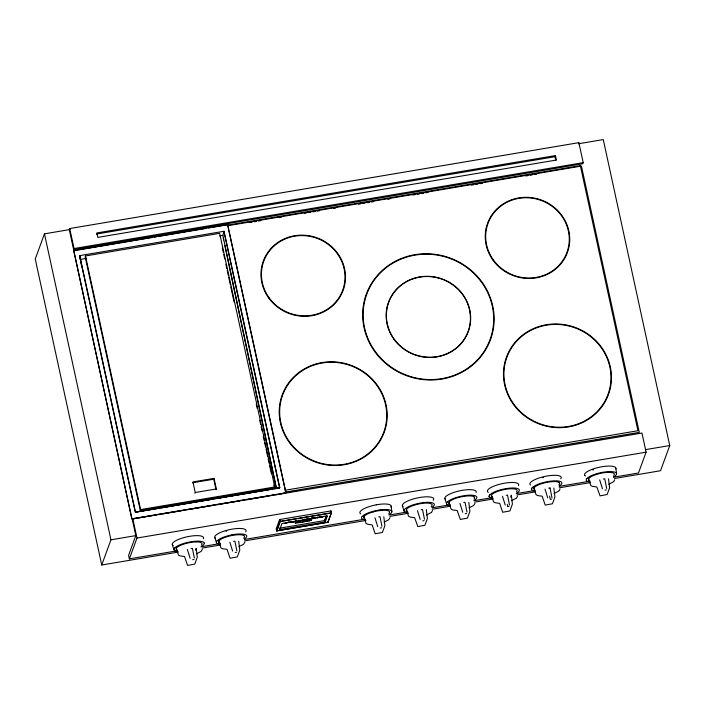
<?xml version="1.0" encoding="UTF-8"?>
<svg xmlns="http://www.w3.org/2000/svg" width="705" height="705" viewBox="0 0 705 705"><rect width="100%" height="100%" fill="white"/><g stroke="black" fill="none" stroke-linecap="round" stroke-linejoin="round"><path stroke-width="1.06" d="M552.015 497.897L550.023 487.966M202.388 549.283L201.066 551.433L196.448 553.813M244.899 542.11L243.569 544.26L238.951 546.639M389.997 517.637L388.666 519.788L384.058 522.167M432.5 510.464L431.601 512.253M475.011 503.291L473.689 505.45L469.072 507.829M517.514 496.126L516.615 497.915M614.707 479.726L613.808 481.515M560.017 489.111L559.127 490.742M238.704 541.202L239.788 550.164L237.303 556.924L230.077 558.245L227.045 549.362L222.648 548.763L220.929 547.873L218.735 540.515M383.802 516.721L384.895 525.692L382.401 532.442L375.175 533.773L372.143 524.881L367.746 524.291L366.027 523.401L363.833 516.042M426.313 509.556L427.397 518.519L424.904 525.269L417.845 526.6L414.646 517.717L410.257 517.117L408.53 516.227L406.609 509.847M468.816 502.383L469.909 511.345L467.415 518.104L460.347 519.435L457.157 510.543L452.76 509.953L451.041 509.054L449.12 502.674M553.83 488.045L554.923 497.007L552.429 503.758L545.203 505.088L542.171 496.205L537.774 495.606L536.056 494.716L533.861 487.358M608.521 478.818L609.605 487.781L607.111 494.54L600.052 495.871L596.853 486.979L592.464 486.388L590.746 485.489L588.816 479.109M191.09 548.543L192.394 548.323L194.36 558.034M233.593 541.37L234.906 541.149L236.871 550.861M378.7 516.897L380.004 516.677L381.969 526.388M421.202 509.724L422.515 509.503L424.481 519.215M549.953 487.975L548.737 488.151M603.418 479.03L604.723 478.765L606.688 488.477M476.104 492.46L476.192 492.161A16.012 4.353 -12.3 0 0 463.291 490.16L461.246 490.504A16.012 4.353 -12.3 0 0 445.463 499.343M615.809 468.896L615.888 468.587A16.012 4.353 -12.3 0 0 602.986 466.587L600.951 466.939A16.012 4.353 -12.3 0 0 593.02 469.019A15.995 4.353 -12.3 0 0 588.931 470.702A16.012 4.353 -12.3 0 0 584.727 475.293M222.754 235.646L224.04 231.275L79.718 255.624L81.78 266.966M69.971 229.539L44.468 233.84L35.25 259.043L101.731 565.005L178.189 552.103M69.707 228.543L69.293 229.671L73.637 249.658L582.797 163.772L583.211 162.643L578.867 142.657L69.707 228.543L74.043 248.539L73.637 249.658M135.668 518.386L131.914 519.021L73.734 250.495L227.671 224.525L285.957 492.769L280.934 493.888M85.481 255.959L85.173 256.796L140.286 510.446L274.457 487.807L274.765 486.97L219.652 233.32L85.481 255.959L140.595 509.6L140.286 510.446M101.731 565.005L110.949 539.81L44.468 233.84M228.64 229.742L227.671 224.525M131.914 519.021L73.734 250.495M613.517 477.206L638.483 472.993L646.106 452.161L641.955 433.046L132.831 518.924L132.425 520.052L135.801 535.615L128.592 555.32L129.368 558.871L176.038 551.002M129.368 558.871L136.99 538.038L132.831 518.924M194.924 493.359L195.232 492.513L192.932 481.938L214.047 478.378L216.347 488.953L216.038 489.799L213.738 479.215L214.047 478.378M195.505 550.244L196.193 548.367L197.294 557.17L194.791 564.088L187.565 565.419L184.534 556.527L180.136 555.937L178.418 555.047L176.224 547.688M279.568 519.603L276.149 528.962L276.853 530.944L327.86 522.343L331.447 512.791L331.042 510.922L279.823 519.497L279.973 521.471L276.554 530.83L324.802 522.687M276.853 530.944L280.255 521.656L279.823 519.497M286.168 522.731L289.147 522.026M289.068 522.238L284.741 523.612M295.43 520.722L294.857 521.85L290.187 522.273L290.434 521.559L291.614 521.365L291.535 522.141L294.276 521.753M298.982 520.123L298.647 521.03L301.537 520.537L297.369 521.488M300.48 522.37L300.735 521.665L300.127 522.511L304.701 521.735L303.573 521.18L301.731 522.238M308.138 519.1L304.921 520.211L302.471 519.92M317.523 516.994L317.1 518.157L318.457 517.47L322.846 517.188L320.863 516.994L321.929 516.43M318.537 517.259L320.475 516.791L319.612 517.082M326.248 515.76L324.758 519.841L325.208 521.929L279.718 529.605L281.956 523.48L327.455 515.804L325.208 521.929M279.206 528.239L325.155 520.484L326.776 516.051M327.86 522.343L331.447 512.791L279.973 521.471L331.262 513.046L330.83 510.887M555.813 160.264L555.047 156.704L555.452 155.576L96.849 232.941L97.819 237.391L556.421 160.026L555.452 155.576M578.461 143.785L578.867 142.657M510.64 497.087L511.328 495.21L512.42 504.013L509.926 510.931L502.691 512.262L499.66 503.37L495.271 502.78L493.553 501.889L491.623 495.5M578.875 143.697L603.268 139.581L669.75 445.542L660.532 470.737L614.504 478.501M296.602 520.519L295.175 521.762M306.79 519.329L303.82 519.929L304.798 519.4A2.608 0.714 -12.3 0 1 305.424 519.259L305.582 519.233M203.34 538.77L203.569 538.144A16.012 4.353 -12.3 0 0 190.667 536.144L188.632 536.487A16.012 4.353 -12.3 0 0 173.157 545.547M390.949 507.124L391.169 506.498A16.012 4.353 -12.3 0 0 378.268 504.498L376.232 504.842M518.466 485.613L518.695 484.987A16.012 4.353 -12.3 0 0 505.793 482.987L503.758 483.33A16.012 4.353 -12.3 0 0 488.292 492.39M193.946 559.453L192.676 559.708M236.457 552.279L235.232 552.544M381.555 527.798L380.242 528.019M424.058 520.634L422.753 520.854M466.569 513.46L465.256 513.681M509.072 506.287L507.803 506.551M551.548 499.166L550.27 499.343L549.565 496.091M606.265 489.896L604.961 490.116M174.602 548.005L174.338 548.331A15.457 4.204 -12.3 0 0 173.897 549.53L172.284 544.586M216.84 541.158L217.114 540.832A15.501 4.212 -12.3 0 1 231.266 534.989M362.211 516.36L361.947 516.677A15.457 4.204 -12.3 0 0 365.534 519.893M447.226 502.013L446.961 502.339A15.501 4.212 -12.3 0 0 449.816 505.485M489.737 494.848L489.464 495.166A15.457 4.204 -12.3 0 0 489.023 496.373M531.975 488.001L532.24 487.675A15.457 4.204 -12.3 0 1 550.376 481.18L551.301 481.057A15.457 4.204 -12.3 0 1 561.814 482.687L561.867 482.96A15.457 4.204 -12.3 0 1 561.427 484.159L561.154 484.485A15.457 4.204 -12.3 0 1 559.479 485.833M586.93 478.448L586.657 478.774A15.457 4.204 -12.3 0 0 586.296 479.964L586.269 480.255M431.293 512.517L426.56 514.994M516.192 498.276L511.574 500.656M558.704 491.103L554.086 493.482M613.385 481.876L608.767 484.256M310.976 518.536L314.597 517.981L311.231 518.404M309.936 518.519L309.363 519.056L310.535 519.162M302.78 519.761L304.542 519.224M309.275 520.325L308.534 520.713L309.063 520.889M226.014 531.332L226.816 531.094M373.077 511.953L372.275 512.191A13.236 3.595 -12.3 0 0 365.754 514.967L365.331 515.258A13.236 3.595 -12.3 0 0 364.212 518.281L364.494 518.448A13.236 3.595 -12.3 0 0 364.793 518.616M311.152 518.14L312.932 517.77M277.303 488.212L279.744 487.64L224.04 231.275M278.017 488.301L279.638 487.922L223.943 231.557M96.435 234.06L555.047 156.704M74.043 248.539L583.211 162.643M73.628 250.777L77.391 250.143M78.334 249.984L97.863 246.688M100.031 246.327L152.121 237.541M154.289 237.171L156.457 236.81M158.634 236.439L206.38 228.385M208.548 228.023L210.716 227.653M212.884 227.292L227.565 224.816M227.618 225.177L580.356 165.675L637.946 430.737L285.208 490.239M227.327 225.794L581.422 166.063L639.285 432.368L285.19 492.099M249.931 222.507L252.099 222.137M254.276 221.775L256.453 221.405M258.62 221.044L260.797 220.674M279.259 217.563L281.427 217.193M304.243 213.342L306.411 212.981M308.587 212.61L310.755 212.249M312.932 211.879L315.1 211.509M317.276 211.147L319.444 210.777M333.571 208.398L335.739 208.028M358.545 204.186L360.722 203.815M362.89 203.454L365.067 203.084M367.243 202.714L369.411 202.353M371.588 201.982L373.756 201.621M387.873 199.233L390.05 198.872M412.857 195.021L415.033 194.659M417.201 194.289L419.378 193.919M421.546 193.558L423.723 193.188M425.89 192.826L428.067 192.456M471.513 185.124L473.689 184.763M475.857 184.393L478.034 184.031M480.202 183.661L482.379 183.3M525.824 175.968L527.992 175.598M530.169 175.237L532.337 174.866M534.513 174.505L536.681 174.135M80.185 259.431L86.671 258.338M219.607 235.911L222.85 235.364L276.483 488.398L135.977 512.103M192.624 482.784L213.738 479.215M195.232 492.513L216.347 488.953M140.595 509.6L274.765 486.97M279.744 487.64L135.422 511.989L79.718 255.624M159.189 508.243L135.316 512.271L79.612 255.906M161.357 507.873L213.448 499.087M215.615 498.726L217.792 498.356M219.96 497.994L272.042 489.208M274.219 488.838L279.638 487.922M290.416 491.746L292.584 491.376M294.761 491.006L296.928 490.645M349.072 481.85L351.24 481.48M541.325 449.42L543.493 449.05M595.628 440.255L597.805 439.885M599.973 439.523L602.149 439.153M132.011 518.739L285.957 492.769M136.611 518.228L151.804 515.663M153.972 515.302L156.149 514.932M158.317 514.571L160.484 514.201M162.652 513.839L181.106 510.72M183.274 510.358L185.441 509.988M187.618 509.627L210.398 505.785M212.575 505.414L214.743 505.053M216.911 504.683L219.088 504.313M221.255 503.952L235.364 501.572M237.532 501.202L239.7 500.841M241.868 500.471L244.045 500.109M246.212 499.739L269.002 495.897M271.169 495.527L273.337 495.166M275.514 494.795L277.682 494.434M110.949 539.81L136.444 535.509M645.357 449.658L669.75 445.542M136.99 538.038L646.106 452.161M319.718 516.624L321.383 516.404M325.877 522.511L328.019 522.149M201.013 546.789L218.374 543.855M244.432 539.466L363.842 519.321M389.891 514.923L406.177 512.174M432.227 507.785L448.512 505.036M463.775 502.471L465.018 502.33L466.983 512.041M474.562 500.638L491.931 497.712M506.278 495.298L507.529 495.166L509.503 504.965M516.906 493.5L534.267 490.574M559.241 486.362L589.636 481.233M202.071 548.076L220.524 544.965M244.397 540.938L365.957 520.431M389.839 516.404L408.283 513.293M432.165 509.266L450.618 506.155M474.491 502.127L492.945 499.008M516.818 494.98L535.271 491.87M559.153 487.842L590.623 482.537M309.213 520.977L311.328 520.131L308.164 520.775L310.967 520.308L310.438 520.131M306.966 518.801L308.305 518.651L307.089 519.021M465.326 495.509L466.278 495.395A15.501 4.212 -12.3 0 1 476.8 497.025L476.853 497.298A15.457 4.204 -12.3 0 1 476.413 498.505L476.139 498.832A15.501 4.212 -12.3 0 1 473.892 500.532M380.312 509.856L381.264 509.741A15.457 4.204 -12.3 0 1 391.786 511.372L391.839 511.636A15.457 4.204 -12.3 0 1 391.398 512.843L391.125 513.17A15.457 4.204 -12.3 0 1 388.887 514.861M235.214 534.328L236.166 534.214A15.501 4.212 -12.3 0 1 246.688 535.844L246.732 536.117A15.457 4.204 -12.3 0 1 246.292 537.325L246.027 537.642A15.501 4.212 -12.3 0 1 244.344 538.999M192.703 541.502L193.663 541.387A15.457 4.204 -12.3 0 1 204.177 543.017M310.958 519.136L316.113 517.778L315.435 517.523M196.043 541.916L195.32 541.933A13.236 3.595 -12.3 0 0 185.459 543.599L184.666 543.837A13.236 3.595 -12.3 0 0 178.145 546.613L177.722 546.904A13.236 3.595 -12.3 0 0 176.602 549.926L176.885 550.103A13.236 3.595 -12.3 0 0 177.184 550.261M558.88 482.387L559.135 482.564A13.236 3.595 -12.3 0 1 558.757 485.005M492.011 496.937L491.755 496.761A13.236 3.595 -12.3 0 1 492.839 493.756L493.288 493.456A13.236 3.595 -12.3 0 1 499.783 490.68L500.603 490.442A13.236 3.595 -12.3 0 1 510.438 488.776L511.178 488.759A13.236 3.595 -12.3 0 1 516.368 489.561L516.633 489.737A13.236 3.595 -12.3 0 1 516.527 491.887M473.866 496.734L474.121 496.91A13.236 3.595 -12.3 0 1 474.024 499.061M449.508 504.11L449.244 503.934A13.236 3.595 -12.3 0 1 448.732 502.85A13.272 3.613 -12.3 0 1 450.354 500.911L450.786 500.629A13.236 3.595 -12.3 0 1 457.272 497.845L458.091 497.607A13.236 3.595 -12.3 0 1 467.935 495.95L468.666 495.923A13.272 3.613 -12.3 0 1 473.954 496.708M406.996 511.284L406.741 511.107A13.236 3.595 -12.3 0 1 406.23 510.023A13.272 3.613 -12.3 0 1 407.842 508.085L408.274 507.794A13.236 3.595 -12.3 0 1 414.769 505.018L415.589 504.78A13.236 3.595 -12.3 0 1 425.423 503.114L426.164 503.097A13.236 3.595 -12.3 0 1 431.354 503.899L431.619 504.075A13.236 3.595 -12.3 0 1 431.231 506.516M243.745 535.553L244.009 535.729A13.236 3.595 -12.3 0 1 243.622 538.162M219.387 542.929L219.132 542.753A13.236 3.595 -12.3 0 1 218.62 541.669A13.272 3.613 -12.3 0 1 220.233 539.73L220.665 539.44A13.236 3.595 -12.3 0 1 227.16 536.664L227.979 536.426A13.236 3.595 -12.3 0 1 237.814 534.769L238.554 534.742A13.272 3.613 -12.3 0 1 243.833 535.527M444.899 498.602L446.565 503.819M402.396 505.767L404.062 510.984M214.787 537.422L216.453 542.639A15.501 4.212 -12.3 0 0 220.348 544.392M599.682 479.885L602.431 488.697M545 489.111L547.741 497.915M502.489 496.276L505.238 505.088M459.977 503.449L462.727 512.262M417.475 510.623L420.224 519.435M374.963 517.787L377.713 526.6M229.865 542.268L232.615 551.081M187.363 549.442L190.103 558.245M507.283 504.322L507.75 506.454M324.97 519.629L325.155 520.484M228.852 230.729L284.318 486.018M284.556 487.093L285.631 492.064M222.383 248.142L223.318 252.443M223.785 254.593L224.719 258.894M225.882 264.269L226.816 268.57M227.283 270.72L228.217 275.029M228.684 277.18L230.323 284.705M230.791 286.856L234.06 301.907M256.259 404.053L257.193 408.354M259.757 420.18L260.691 424.481M261.158 426.631L262.093 430.931M263.265 436.307L264.199 440.607M264.666 442.758L265.6 447.067M266.067 449.217L267.706 456.743M268.173 458.893L269.107 463.194M269.574 465.344L271.425 473.875M273.831 484.961L274.457 487.807M223.203 237.805L223.661 239.956M224.807 245.34L276.386 488.68M613.597 476.959A15.457 4.204 -12.3 0 0 615.844 475.258L616.108 474.941A15.457 4.204 -12.3 0 0 616.549 473.734L616.496 473.46A15.457 4.204 -12.3 0 0 606.018 471.839L605.031 471.945A15.457 4.204 -12.3 0 0 601.092 472.606A15.457 4.204 -12.3 0 0 587.009 478.439M531.535 489.208L531.588 489.473A15.457 4.204 -12.3 0 0 535.553 491.209M204.177 543.017L204.23 543.282A15.457 4.204 -12.3 0 1 203.789 544.489L203.516 544.815A15.457 4.204 -12.3 0 1 201.278 546.507M615.906 468.296L616.549 473.734M391.187 506.199L391.839 511.636M613.72 475.496A13.236 3.595 -12.3 0 0 613.826 473.346L613.562 473.17A13.236 3.595 -12.3 0 0 608.362 472.359L607.639 472.385A13.236 3.595 -12.3 0 0 597.787 474.042L596.985 474.28A13.236 3.595 -12.3 0 0 590.464 477.056L590.05 477.355A13.236 3.595 -12.3 0 0 588.931 480.378L589.204 480.546A13.236 3.595 -12.3 0 0 589.874 480.854M590.244 481.982A15.457 4.204 -12.3 0 1 586.348 480.237M585.485 475.99A16.012 4.353 -12.3 0 1 584.912 475.549M592.826 469.988A13.192 3.587 -12.3 0 1 593.539 469.715M534.822 489.94A13.236 3.595 -12.3 0 1 534.505 489.772L534.258 489.596A13.236 3.595 -12.3 0 1 535.342 486.582L535.8 486.283A13.236 3.595 -12.3 0 1 542.286 483.507L543.106 483.269A13.236 3.595 -12.3 0 1 552.949 481.603L553.681 481.586A13.236 3.595 -12.3 0 1 558.88 482.387M531.614 489.191A15.457 4.204 -12.3 0 1 532.055 487.983M560.757 478.765A16.012 4.353 -12.3 0 0 560.977 478.439L561.206 477.814A16.012 4.353 -12.3 0 0 548.296 475.813L546.26 476.157A16.012 4.353 -12.3 0 0 530.477 485.005M542.771 477.717A13.228 3.595 -12.3 0 1 543.599 477.505M492.31 497.104A13.236 3.595 -12.3 0 1 492.002 496.946M516.404 493.35A15.457 4.204 -12.3 0 0 518.651 491.658L518.915 491.332A15.457 4.204 -12.3 0 0 519.356 490.125L519.303 489.86A15.457 4.204 -12.3 0 0 508.825 488.23L507.838 488.345A15.457 4.204 -12.3 0 0 489.816 494.831M493.051 498.382A15.457 4.204 -12.3 0 1 489.103 496.355M450.169 504.419A13.236 3.595 -12.3 0 1 449.49 504.119M447.305 502.004A15.457 4.204 -12.3 0 1 465.362 495.518M407.666 511.592A13.236 3.595 -12.3 0 1 407.296 511.451M433.24 500.277A16.012 4.353 -12.3 0 0 433.452 499.951L433.681 499.325A16.012 4.353 -12.3 0 0 420.779 497.325L418.744 497.668A16.012 4.353 -12.3 0 0 402.96 506.516M431.954 507.353A15.501 4.212 -12.3 0 0 433.637 505.996L433.901 505.67A15.457 4.204 -12.3 0 0 434.342 504.472L434.289 504.198A15.501 4.212 -12.3 0 0 423.775 502.559L422.824 502.683A15.501 4.212 -12.3 0 0 404.705 509.186L404.45 509.512A15.501 4.212 -12.3 0 0 407.957 512.746M388.728 513.689A13.236 3.595 -12.3 0 0 389.107 511.248L388.843 511.072A13.236 3.595 -12.3 0 0 383.643 510.27L382.93 510.288A13.236 3.595 -12.3 0 0 373.068 511.953M362.291 516.342A15.457 4.204 -12.3 0 1 380.348 509.856M360.766 513.901A16.012 4.353 -12.3 0 1 364.212 508.613A15.995 4.353 -12.3 0 1 368.31 506.921A16.012 4.353 -12.3 0 1 376.241 504.842M220.471 543.361A13.236 3.595 -12.3 0 1 220.057 543.238M219.687 543.097A13.236 3.595 -12.3 0 1 219.378 542.929M231.311 534.998A15.457 4.204 -12.3 0 1 235.25 534.337M245.631 531.923A16.012 4.353 -12.3 0 0 245.842 531.596L246.071 530.971A16.012 4.353 -12.3 0 0 233.17 528.97L231.134 529.314A16.012 4.353 -12.3 0 0 215.351 538.162M216.391 542.365A15.501 4.212 -12.3 0 1 216.832 541.158M201.401 545.053A13.236 3.595 -12.3 0 0 201.507 542.894L201.242 542.718A13.236 3.595 -12.3 0 0 196.043 541.916M177.916 551.539A15.457 4.204 -12.3 0 1 174.029 549.785M174.681 547.996A15.457 4.204 -12.3 0 1 192.738 541.502M307.433 520.528L307.221 521.118C305.723 519.409 304.56 522.687 305.653 521.03L307.486 521.268L307.433 520.528M299.431 521.885L299.14 522.678L299.431 521.885M296.038 522.696L295.236 523.33L295.933 522.467L296.99 522.881L298.391 522.053L298.647 522.758L296.038 522.696M303.406 521.392L302.886 521.718L303.82 521.559L303.406 521.392M513.689 404.74A54.32 51.518 20.1 0 0 606.732 398.633A54.32 51.518 20.1 0 0 551.936 324.08A54.32 51.518 20.1 0 0 513.689 404.74M514.068 404.485A53.853 51.068 20.1 0 0 606.3 398.431A53.853 51.068 20.1 0 0 551.98 324.529A53.853 51.068 20.1 0 0 514.068 404.485M289.429 442.564A54.32 51.518 20.1 0 0 382.471 436.457A54.32 51.518 20.1 0 0 327.684 361.912A54.32 51.518 20.1 0 0 289.429 442.564M289.808 442.317A53.853 51.068 20.1 0 0 382.048 436.263A53.853 51.068 20.1 0 0 327.728 362.361A53.853 51.068 20.1 0 0 289.808 442.317M268.975 298.356A42.511 40.317 20.1 0 0 341.793 293.571A42.511 40.317 20.1 0 0 298.911 235.232A42.511 40.317 20.1 0 0 268.975 298.356M269.354 298.1A42.044 39.868 20.1 0 0 341.361 293.377A42.044 39.868 20.1 0 0 298.955 235.681A42.044 39.868 20.1 0 0 269.354 298.1M493.236 260.524A42.511 40.317 20.1 0 0 566.045 255.748A42.511 40.317 20.1 0 0 523.163 197.4A42.511 40.317 20.1 0 0 493.236 260.524M493.615 260.268A42.044 39.868 20.1 0 0 565.621 255.545A42.044 39.868 20.1 0 0 523.216 197.849A42.044 39.868 20.1 0 0 493.615 260.268M394.157 339.519A42.511 40.317 20.1 0 0 466.974 334.734A42.511 40.317 20.1 0 0 424.093 276.395A42.511 40.317 20.1 0 0 394.157 339.519M394.351 339.396A42.282 40.097 20.1 0 0 466.763 334.637A42.282 40.097 20.1 0 0 424.119 276.616A42.282 40.097 20.1 0 0 394.351 339.396M375.13 352.095A66.138 62.719 20.1 0 0 488.398 344.657A66.138 62.719 20.1 0 0 421.696 253.897A66.138 62.719 20.1 0 0 375.13 352.095M375.509 351.839A65.662 62.269 20.1 0 0 487.975 344.463A65.662 62.269 20.1 0 0 421.74 254.346A65.662 62.269 20.1 0 0 375.509 351.839"/></g></svg>
